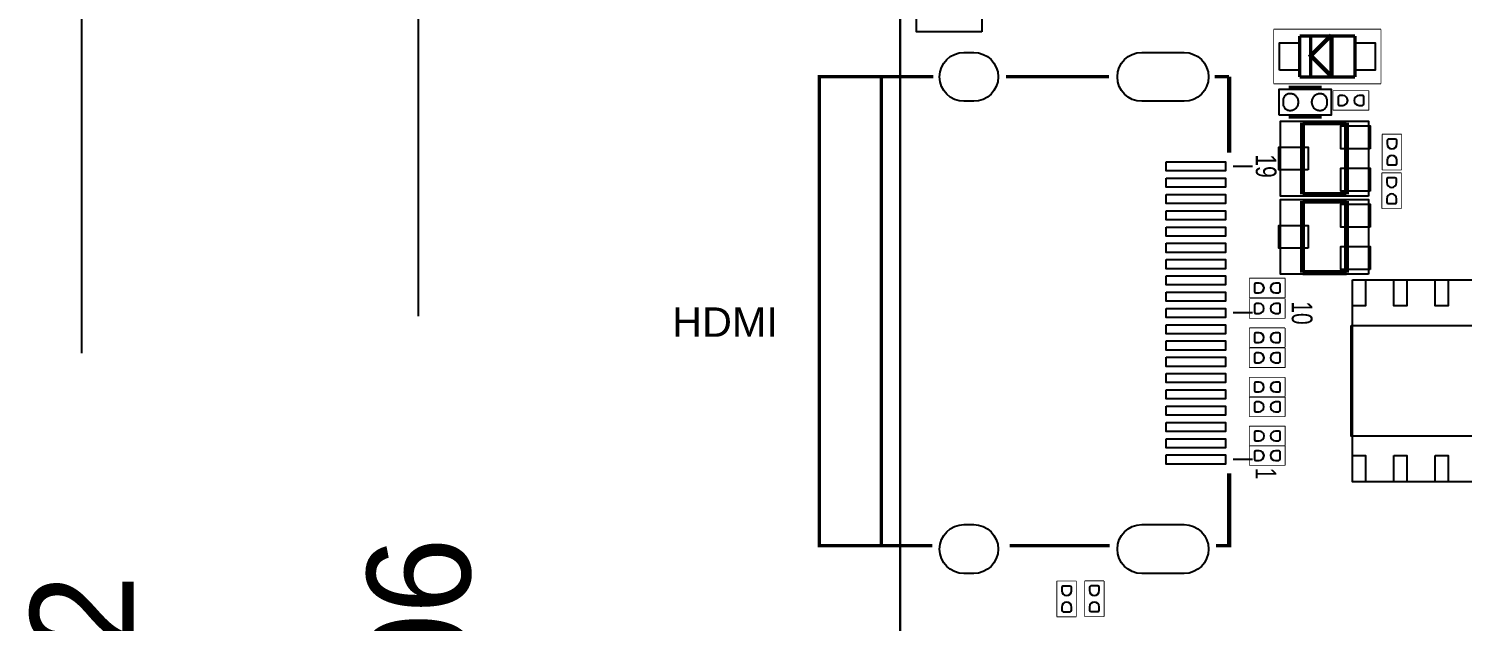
# Model space of a CAD drawing. Extents: x -43 to 159, y -36 to 93.
# Drawn here: x -41.7 to 2.32, y 24.41 to 42.61 of the extents above; entities that cross this region are included whole.
import ezdxf
from ezdxf.enums import TextEntityAlignment as Align

# ---------------------------------------------------------------- set-up
doc = ezdxf.new("R2010")
doc.units = 0
for name, color, linetype in [('BG_DIMENSION', 40, 'CONTINUOUS'), ('BG_OUTLINE', 200, 'CONTINUOUS'), ('PG_ASSEMBLY_TOP', 7, 'CONTINUOUS'), ('PG_SILKSCREEN_TOP', 254, 'CONTINUOUS'), ('PIN_TOP', 92, 'CONTINUOUS')]:
    doc.layers.add(name, color=color, linetype=linetype)

msp = doc.modelspace()

# ---------------------------------------------------------------- linework, layer by layer
at = {"layer": 'BG_DIMENSION'}
for points in [[(-40.066722, 32.643826), (-40.066722, 73.753218)], [(-29.728668, 33.782508), (-29.728668, 68.673218)]]:
    msp.add_lwpolyline(points, dxfattribs=at)
at = {"layer": 'BG_OUTLINE'}
msp.add_lwpolyline([(41.056814, 66.641218, 0.414214), (39.024814, 68.673218), (-4.049776, 68.673218), (-4.049776, 67.422014), (-10.151872, 67.422014), (-10.151872, 68.673218), (-12.911328, 68.673218, 0.414214), (-14.943328, 66.641218), (-14.943328, -18.358866, 0.414214), (-12.911328, -20.390866), (39.024814, -20.390866, 0.414214), (41.056814, -18.358866), (41.056814, 66.641218)], format="xyb", dxfattribs=at)
msp.add_lwpolyline([(41.056814, -18.358866, -0.414214), (39.024814, -20.390866), (-12.911328, -20.390866, -0.414214), (-14.943328, -18.358866), (-14.943328, 66.641218, -0.414214), (-12.911328, 68.673218), (-10.151872, 68.673218), (-10.151872, 67.422014), (-4.049776, 67.422014), (-4.049776, 68.673218), (39.024814, 68.673218, -0.414214), (41.056814, 66.641218)], format="xyb", close=True, dxfattribs=at)
msp.add_lwpolyline([(-14.943328, -18.358866), (-14.943328, 66.641218)], dxfattribs=at)
msp.add_lwpolyline([(-14.943328, -18.358866), (-14.943328, 66.641218)], dxfattribs=at)
msp.add_lwpolyline([(-14.943328, -18.358866), (-14.943328, 66.641218)], dxfattribs=at)
at = {"layer": 'PG_ASSEMBLY_TOP', "const_width": 0.0254}
for points in [[(-3.479546, 42.590212), (-0.179578, 42.590212)], [(-3.479546, 40.913812), (-3.479546, 42.590212)], [(-0.179578, 42.590212), (-0.179578, 40.913812)], [(-0.179578, 40.913812), (-3.479546, 40.913812)], [(-1.65354, 40.102028), (-1.65354, 40.701976)], [(-1.65354, 40.701976), (-0.55372, 40.701976)], [(-0.55372, 40.701976), (-0.55372, 40.102028)], [(-0.55372, 40.102028), (-1.65354, 40.102028)], [(-0.146304, 38.266624), (-0.146304, 39.366444)], [(-0.146304, 39.366444), (0.453644, 39.366444)], [(0.453644, 39.366444), (0.453644, 38.266624)], [(-0.155194, 37.081714), (-0.155194, 38.181534)], [(-0.155194, 38.181534), (0.444754, 38.181534)], [(0.453644, 38.266624), (-0.146304, 38.266624)], [(0.444754, 38.181534), (0.444754, 37.081714)], [(0.444754, 37.081714), (-0.155194, 37.081714)], [(-4.222496, 34.344102), (-4.222496, 34.94405)], [(-4.222496, 34.94405), (-3.122676, 34.94405)], [(-3.122676, 34.94405), (-3.122676, 34.344102)], [(-3.122676, 34.344102), (-4.222496, 34.344102)], [(-4.223766, 33.713928), (-4.223766, 34.313876)], [(-4.223766, 34.313876), (-3.123946, 34.313876)], [(-3.123946, 34.313876), (-3.123946, 33.713928)], [(-3.123946, 33.713928), (-4.223766, 33.713928)], [(-4.226306, 32.818578), (-4.226306, 33.418526)], [(-4.226306, 33.418526), (-3.126486, 33.418526)], [(-3.126486, 33.418526), (-3.126486, 32.818578)], [(-3.126486, 32.818578), (-4.226306, 32.818578)], [(-4.223258, 32.200342), (-4.223258, 32.80029)], [(-4.223258, 32.80029), (-3.123438, 32.80029)], [(-3.123438, 32.80029), (-3.123438, 32.200342)], [(-3.123438, 32.200342), (-4.223258, 32.200342)], [(-4.22402, 31.302452), (-4.22402, 31.9024)], [(-4.22402, 31.9024), (-3.1242, 31.9024)], [(-3.1242, 31.9024), (-3.1242, 31.302452)], [(-4.224782, 30.692852), (-4.224782, 31.2928)], [(-4.224782, 31.2928), (-3.124962, 31.2928)], [(-3.1242, 31.302452), (-4.22402, 31.302452)], [(-3.124962, 31.2928), (-3.124962, 30.692852)], [(-3.124962, 30.692852), (-4.224782, 30.692852)], [(-4.221988, 29.80182), (-4.221988, 30.401768)], [(-4.221988, 30.401768), (-3.122168, 30.401768)], [(-3.122168, 30.401768), (-3.122168, 29.80182)], [(-4.223004, 29.19603), (-4.223004, 29.795978)], [(-4.223004, 29.795978), (-3.123184, 29.795978)], [(-3.122168, 29.80182), (-4.221988, 29.80182)], [(-3.123184, 29.795978), (-3.123184, 29.19603)], [(-3.123184, 29.19603), (-4.223004, 29.19603)], [(-10.135616, 24.547576), (-10.135616, 25.647396)], [(-10.135616, 25.647396), (-9.535668, 25.647396)], [(-9.535668, 25.647396), (-9.535668, 24.547576)], [(-9.28116, 24.551132), (-9.28116, 25.650952)], [(-9.28116, 25.650952), (-8.681212, 25.650952)], [(-8.681212, 25.650952), (-8.681212, 24.551132)], [(-9.535668, 24.547576), (-10.135616, 24.547576)], [(-8.681212, 24.551132), (-9.28116, 24.551132)]]:
    msp.add_lwpolyline(points, dxfattribs=at)
at = {"layer": 'PG_ASSEMBLY_TOP'}
for points in [[(-3.313176, 39.952168), (-3.313176, 40.752268), (-1.712976, 40.752268), (-1.712976, 39.952168)], [(-0.566166, 37.468048), (-3.266186, 37.468048), (-3.266186, 39.768272), (-0.566166, 39.768272)], [(-0.565658, 35.063938), (-3.265678, 35.063938), (-3.265678, 37.364162), (-0.565658, 37.364162)], [(-1.056386, 34.895282), (3.15341, 34.895282), (3.15341, 28.695142), (-1.056386, 28.695142)]]:
    msp.add_lwpolyline(points, close=True, dxfattribs=at)
for points in [[(-4.72567, 38.386258), (-4.125722, 38.386258)], [(-4.72567, 33.88614), (-4.125722, 33.88614)], [(-4.72567, 29.386276), (-4.125722, 29.386276)]]:
    msp.add_lwpolyline(points, dxfattribs=at)
at = {"layer": 'PG_SILKSCREEN_TOP'}
for points, const_width in [([(-2.679446, 42.377106), (-0.979678, 42.377106)], 0.1016), ([(-2.679446, 41.126918), (-2.679446, 42.377106)], 0.1016), ([(-2.337562, 41.777412), (-1.753362, 42.361612), (-1.702562, 42.310812), (-1.702562, 41.193212), (-1.753362, 41.193212), (-2.337562, 41.777412)], 0.127), ([(-2.344674, 42.377106), (-2.344674, 41.126918)], 0.1016), ([(-2.344674, 42.377106), (-2.344674, 41.126918)], 0.0254), ([(-0.979678, 42.377106), (-0.979678, 41.126918)], 0.1016), ([(-15.525496, 26.731722), (-17.42567, 26.731722), (-17.42567, 41.133776), (-15.525496, 41.133776)], 0.100076), ([(-13.957046, 26.731722), (-15.525496, 26.731722), (-15.525496, 41.133776), (-13.930884, 41.133776)], 0.100076), ([(-11.695684, 41.133776), (-8.533638, 41.133776)], 0.100076), ([(-5.284978, 41.133776), (-4.844288, 41.133776)], 0.100076), ([(-4.844288, 41.133776), (-4.844288, 38.802818)], 0.127), ([(-0.979678, 41.126918), (-2.679446, 41.126918)], 0.1016), ([(-3.021076, 40.796718), (-2.005076, 40.796718)], 0.127), ([(-2.005076, 39.907718), (-3.021076, 39.907718)], 0.127), ([(-2.591054, 39.718234), (-2.591054, 37.518086)], 0.153924), ([(-1.241298, 39.718234), (-2.591054, 39.718234)], 0.153924), ([(-1.241298, 37.518086), (-1.241298, 39.718234)], 0.153924), ([(-2.591054, 37.518086), (-1.241298, 37.518086)], 0.153924), ([(-2.590546, 37.314124), (-2.590546, 35.113976)], 0.153924), ([(-1.24079, 37.314124), (-2.590546, 37.314124)], 0.153924), ([(-1.24079, 35.113976), (-1.24079, 37.314124)], 0.153924), ([(-2.590546, 35.113976), (-1.24079, 35.113976)], 0.153924), ([(-8.50773, 26.731722), (-11.583162, 26.731722)], 0.100076)]:
    msp.add_lwpolyline(points, dxfattribs=dict(at, const_width=const_width))
msp.add_lwpolyline([(-4.844288, 28.948126, 0.127, 0.127, 0), (-4.844288, 26.731722, 0.100076, 0.100076, 0), (-5.25018, 26.731722, 0.100076, 0.100076, 0)], format="xyseb", dxfattribs=at)
at = {"layer": 'PIN_TOP'}
for points in [[(-12.439396, 42.509694), (-14.439392, 42.509694), (-14.439392, 43.70959), (-12.439396, 43.70959)], [(-3.294634, 41.336976), (-3.294634, 42.167048), (-2.664714, 42.167048), (-2.664714, 41.336976)], [(-0.99441, 41.336976), (-0.99441, 42.167048), (-0.36449, 42.167048), (-0.36449, 41.336976)], [(-2.995676, 40.098472), (-2.971546, 40.097202), (-2.94767, 40.098472), (-2.923794, 40.10152), (-2.900172, 40.106854), (-2.877312, 40.114474), (-2.855214, 40.123872), (-2.834132, 40.135302), (-2.814066, 40.14851), (-2.79527, 40.16375), (-2.777744, 40.18026), (-2.761996, 40.198548), (-2.748026, 40.218106), (-2.736596, 40.240966), (-2.727452, 40.264842), (-2.720594, 40.28948), (-2.715768, 40.314626), (-2.713482, 40.340026), (-2.713482, 40.365426), (-2.715768, 40.390826), (-2.720594, 40.415972), (-2.727452, 40.44061), (-2.736596, 40.464486), (-2.748026, 40.487346), (-2.761488, 40.507158), (-2.776728, 40.5257), (-2.793746, 40.542718), (-2.812542, 40.557958), (-2.832354, 40.57142), (-2.85369, 40.58285), (-2.875788, 40.592248), (-2.898648, 40.59936), (-2.92227, 40.604186), (-2.946146, 40.606726), (-2.970276, 40.60698), (-2.99212, 40.607234), (-3.01371, 40.604948), (-3.035046, 40.60063), (-3.05562, 40.594026), (-3.075686, 40.585136), (-3.094482, 40.574468), (-3.112008, 40.561768), (-3.128264, 40.54729), (-3.142996, 40.531034), (-3.155696, 40.513508), (-3.166618, 40.494712), (-3.175508, 40.4749), (-3.182366, 40.454072), (-3.186684, 40.432736), (-3.18897, 40.411146), (-3.18897, 40.29456), (-3.186938, 40.273224), (-3.182366, 40.252142), (-3.175762, 40.231568), (-3.167126, 40.21201), (-3.156458, 40.193214), (-3.144012, 40.175688), (-3.129788, 40.159686), (-3.113786, 40.145208), (-3.096514, 40.132508), (-3.077972, 40.121586), (-3.058414, 40.112442), (-3.038094, 40.105584), (-3.017012, 40.101012)], [(-2.030476, 40.605964), (-2.054606, 40.607234), (-2.078482, 40.605964), (-2.102358, 40.602916), (-2.12598, 40.597582), (-2.14884, 40.589962), (-2.170938, 40.580564), (-2.19202, 40.569134), (-2.212086, 40.555926), (-2.230882, 40.540686), (-2.248408, 40.524176), (-2.264156, 40.505888), (-2.278126, 40.48633), (-2.289556, 40.46347), (-2.2987, 40.439594), (-2.305558, 40.414956), (-2.310384, 40.38981), (-2.31267, 40.36441), (-2.31267, 40.33901), (-2.310384, 40.31361), (-2.305558, 40.288464), (-2.2987, 40.263826), (-2.289556, 40.23995), (-2.278126, 40.21709), (-2.264664, 40.197278), (-2.249424, 40.178736), (-2.232406, 40.161718), (-2.21361, 40.146478), (-2.193798, 40.133016), (-2.172462, 40.121586), (-2.150364, 40.112188), (-2.127504, 40.105076), (-2.103882, 40.10025), (-2.080006, 40.09771), (-2.055876, 40.097456), (-2.034032, 40.097202), (-2.012442, 40.099488), (-1.991106, 40.103806), (-1.970532, 40.11041), (-1.950466, 40.1193), (-1.93167, 40.129968), (-1.914144, 40.142668), (-1.897888, 40.157146), (-1.883156, 40.173402), (-1.870456, 40.190928), (-1.859534, 40.209724), (-1.850644, 40.229536), (-1.843786, 40.250364), (-1.839468, 40.2717), (-1.837182, 40.29329), (-1.837182, 40.409876), (-1.839214, 40.431212), (-1.843786, 40.452294), (-1.85039, 40.472868), (-1.859026, 40.492426), (-1.869694, 40.511222), (-1.88214, 40.528748), (-1.896364, 40.54475), (-1.912366, 40.559228), (-1.929638, 40.571928), (-1.94818, 40.58285), (-1.967738, 40.591994), (-1.988058, 40.598852), (-2.00914, 40.603424)], [(-0.516255, 38.918134), (-1.416177, 38.918134), (-1.416177, 39.618158), (-0.516255, 39.618158)], [(-2.416175, 38.268148), (-3.316097, 38.268148), (-3.316097, 38.968172), (-2.416175, 38.968172)], [(-6.780022, 38.515798), (-4.951222, 38.515798), (-4.951222, 38.236398), (-6.780022, 38.236398)], [(-0.516255, 37.618162), (-1.416177, 37.618162), (-1.416177, 38.318186), (-0.516255, 38.318186)], [(-6.780022, 38.015926), (-4.951222, 38.015926), (-4.951222, 37.736526), (-6.780022, 37.736526)], [(-6.780022, 37.516054), (-4.951222, 37.516054), (-4.951222, 37.236654), (-6.780022, 37.236654)], [(-6.780022, 37.015928), (-4.951222, 37.015928), (-4.951222, 36.736528), (-6.780022, 36.736528)], [(-0.515747, 36.514024), (-1.415669, 36.514024), (-1.415669, 37.214048), (-0.515747, 37.214048)], [(-2.415667, 35.864038), (-3.315589, 35.864038), (-3.315589, 36.564062), (-2.415667, 36.564062)], [(-6.780022, 36.515802), (-4.951222, 36.515802), (-4.951222, 36.236402), (-6.780022, 36.236402)], [(-6.780022, 36.01593), (-4.951222, 36.01593), (-4.951222, 35.73653), (-6.780022, 35.73653)], [(-0.515747, 35.214052), (-1.415669, 35.214052), (-1.415669, 35.914076), (-0.515747, 35.914076)], [(-6.780022, 35.516058), (-4.951222, 35.516058), (-4.951222, 35.236658), (-6.780022, 35.236658)], [(-6.780022, 35.015932), (-4.951222, 35.015932), (-4.951222, 34.736532), (-6.780022, 34.736532)], [(-1.056513, 34.895282), (-0.656463, 34.895282), (-0.656463, 34.095182), (-1.056513, 34.095182)], [(0.213487, 34.895282), (0.613537, 34.895282), (0.613537, 34.095182), (0.213487, 34.095182)], [(1.483487, 34.895282), (1.883537, 34.895282), (1.883537, 34.095182), (1.483487, 34.095182)], [(-6.780022, 34.515806), (-4.951222, 34.515806), (-4.951222, 34.236406), (-6.780022, 34.236406)], [(-6.780022, 34.015934), (-4.951222, 34.015934), (-4.951222, 33.736534), (-6.780022, 33.736534)], [(-6.780022, 33.516062), (-4.951222, 33.516062), (-4.951222, 33.236662), (-6.780022, 33.236662)], [(-1.101471, 33.495234), (3.198495, 33.495234), (3.198495, 30.09519), (-1.101471, 30.09519)], [(-6.780022, 33.015936), (-4.951222, 33.015936), (-4.951222, 32.736536), (-6.780022, 32.736536)], [(-6.780022, 32.51581), (-4.951222, 32.51581), (-4.951222, 32.23641), (-6.780022, 32.23641)], [(-6.780022, 32.015938), (-4.951222, 32.015938), (-4.951222, 31.736538), (-6.780022, 31.736538)], [(-6.780022, 31.516066), (-4.951222, 31.516066), (-4.951222, 31.236666), (-6.780022, 31.236666)], [(-6.780022, 31.01594), (-4.951222, 31.01594), (-4.951222, 30.73654), (-6.780022, 30.73654)], [(-6.780022, 30.515814), (-4.951222, 30.515814), (-4.951222, 30.236414), (-6.780022, 30.236414)], [(-6.780022, 30.015942), (-4.951222, 30.015942), (-4.951222, 29.736542), (-6.780022, 29.736542)], [(-6.780022, 29.51607), (-4.951222, 29.51607), (-4.951222, 29.23667), (-6.780022, 29.23667)], [(-1.056513, 29.495242), (-0.656463, 29.495242), (-0.656463, 28.695142), (-1.056513, 28.695142)], [(0.213487, 29.495242), (0.613537, 29.495242), (0.613537, 28.695142), (0.213487, 28.695142)], [(1.483487, 29.495242), (1.883537, 29.495242), (1.883537, 28.695142), (1.483487, 28.695142)]]:
    msp.add_lwpolyline(points, close=True, dxfattribs=at)
for points in [[(-12.685649, 40.376094), (-12.985623, 40.376094, -1), (-12.985623, 41.876218), (-12.685649, 41.876218, -1)], [(-6.22554, 40.376094), (-7.525512, 40.376094, -1), (-7.525512, 41.876218), (-6.22554, 41.876218, -1)], [(-1.35382, 40.552116), (-1.45542, 40.552116, 0.375524), (-1.497838, 40.503602), (-1.497838, 40.287702, 0.365201), (-1.45542, 40.251888), (-1.35382, 40.251888, 0.999502)], [(-0.85344, 40.251888), (-0.75184, 40.251888, 0.375524), (-0.709422, 40.300402), (-0.709422, 40.516302, 0.365201), (-0.75184, 40.552116), (-0.85344, 40.552116, 0.999502)], [(0.303784, 39.066724), (0.303784, 39.168324, 0.375524), (0.25527, 39.210742), (0.03937, 39.210742, 0.365201), (0.003556, 39.168324), (0.003556, 39.066724, 0.999502)], [(0.003556, 38.566344), (0.003556, 38.464744, 0.375524), (0.05207, 38.422326), (0.26797, 38.422326, 0.365201), (0.303784, 38.464744), (0.303784, 38.566344, 0.999502)], [(0.294894, 37.881814), (0.294894, 37.983414, 0.375524), (0.24638, 38.025832), (0.03048, 38.025832, 0.365201), (-0.005334, 37.983414), (-0.005334, 37.881814, 0.999502)], [(-0.005334, 37.381434), (-0.005334, 37.279834, 0.375524), (0.04318, 37.237416), (0.25908, 37.237416, 0.365201), (0.294894, 37.279834), (0.294894, 37.381434, 0.999502)], [(-3.922776, 34.79419), (-4.024376, 34.79419, 0.375524), (-4.066794, 34.745676), (-4.066794, 34.529776, 0.365201), (-4.024376, 34.493962), (-3.922776, 34.493962, 0.999502)], [(-3.422396, 34.493962), (-3.320796, 34.493962, 0.375524), (-3.278378, 34.542476), (-3.278378, 34.758376, 0.365201), (-3.320796, 34.79419), (-3.422396, 34.79419, 0.999502)], [(-3.924046, 34.164016), (-4.025646, 34.164016, 0.375524), (-4.068064, 34.115502), (-4.068064, 33.899602, 0.365201), (-4.025646, 33.863788), (-3.924046, 33.863788, 0.999502)], [(-3.423666, 33.863788), (-3.322066, 33.863788, 0.375524), (-3.279648, 33.912302), (-3.279648, 34.128202, 0.365201), (-3.322066, 34.164016), (-3.423666, 34.164016, 0.999502)], [(-3.926586, 33.268666), (-4.028186, 33.268666, 0.375524), (-4.070604, 33.220152), (-4.070604, 33.004252, 0.365201), (-4.028186, 32.968438), (-3.926586, 32.968438, 0.999502)], [(-3.426206, 32.968438), (-3.324606, 32.968438, 0.375524), (-3.282188, 33.016952), (-3.282188, 33.232852, 0.365201), (-3.324606, 33.268666), (-3.426206, 33.268666, 0.999502)], [(-3.923538, 32.65043), (-4.025138, 32.65043, 0.375524), (-4.067556, 32.601916), (-4.067556, 32.386016, 0.365201), (-4.025138, 32.350202), (-3.923538, 32.350202, 0.999502)], [(-3.423158, 32.350202), (-3.321558, 32.350202, 0.375524), (-3.27914, 32.398716), (-3.27914, 32.614616, 0.365201), (-3.321558, 32.65043), (-3.423158, 32.65043, 0.999502)], [(-3.9243, 31.75254), (-4.0259, 31.75254, 0.375524), (-4.068318, 31.704026), (-4.068318, 31.488126, 0.365201), (-4.0259, 31.452312), (-3.9243, 31.452312, 0.999502)], [(-3.42392, 31.452312), (-3.32232, 31.452312, 0.375524), (-3.279902, 31.500826), (-3.279902, 31.716726, 0.365201), (-3.32232, 31.75254), (-3.42392, 31.75254, 0.999502)], [(-3.925062, 31.14294), (-4.026662, 31.14294, 0.375524), (-4.06908, 31.094426), (-4.06908, 30.878526, 0.365201), (-4.026662, 30.842712), (-3.925062, 30.842712, 0.999502)], [(-3.424682, 30.842712), (-3.323082, 30.842712, 0.375524), (-3.280664, 30.891226), (-3.280664, 31.107126, 0.365201), (-3.323082, 31.14294), (-3.424682, 31.14294, 0.999502)], [(-3.922268, 30.251908), (-4.023868, 30.251908, 0.375524), (-4.066286, 30.203394), (-4.066286, 29.987494, 0.365201), (-4.023868, 29.95168), (-3.922268, 29.95168, 0.999502)], [(-3.421888, 29.95168), (-3.320288, 29.95168, 0.375524), (-3.27787, 30.000194), (-3.27787, 30.216094, 0.365201), (-3.320288, 30.251908), (-3.421888, 30.251908, 0.999502)], [(-3.923284, 29.646118), (-4.024884, 29.646118, 0.375524), (-4.067302, 29.597604), (-4.067302, 29.381704, 0.365201), (-4.024884, 29.34589), (-3.923284, 29.34589, 0.999502)], [(-3.422904, 29.34589), (-3.321304, 29.34589, 0.375524), (-3.278886, 29.394404), (-3.278886, 29.610304, 0.365201), (-3.321304, 29.646118), (-3.422904, 29.646118, 0.999502)], [(-12.685649, 25.87625), (-12.985623, 25.87625, -1), (-12.985623, 27.376374), (-12.685649, 27.376374, -1)], [(-6.22554, 25.87625), (-7.525512, 25.87625, -1), (-7.525512, 27.376374), (-6.22554, 27.376374, -1)], [(-9.685528, 25.347676), (-9.685528, 25.449276, 0.375524), (-9.734042, 25.491694), (-9.949942, 25.491694, 0.365201), (-9.985756, 25.449276), (-9.985756, 25.347676, 0.999502)], [(-8.831072, 25.351232), (-8.831072, 25.452832, 0.375524), (-8.879586, 25.49525), (-9.095486, 25.49525, 0.365201), (-9.1313, 25.452832), (-9.1313, 25.351232, 0.999502)], [(-9.985756, 24.847296), (-9.985756, 24.745696, 0.375524), (-9.937242, 24.703278), (-9.721342, 24.703278, 0.365201), (-9.685528, 24.745696), (-9.685528, 24.847296, 0.999502)], [(-9.1313, 24.850852), (-9.1313, 24.749252, 0.375524), (-9.082786, 24.706834), (-8.866886, 24.706834, 0.365201), (-8.831072, 24.749252), (-8.831072, 24.850852, 0.999502)]]:
    msp.add_lwpolyline(points, format="xyb", close=True, dxfattribs=at)

# ---------------------------------------------------------------- texts
at = {"layer": 'BG_DIMENSION', "width": 0.992}
for s, p in [('89.06', (-28.141168, 16.440658)), ('99.22', (-38.479222, 15.301976))]:
    msp.add_text(s, height=3.175, rotation=90, dxfattribs=at).set_placement(p)
at = {"layer": 'PG_ASSEMBLY_TOP', "width": 0.76}
for s, p in [('19', (-4.025646, 38.386258)), ('10', (-2.922016, 33.876234)), ('1', (-4.034536, 28.949396))]:
    msp.add_text(s, height=0.635, rotation=270, dxfattribs=at).set_placement(p, align=Align.CENTER)
at = {"layer": 'PG_ASSEMBLY_TOP', "width": 1.055885}
msp.add_text('HDMI', height=0.899922, dxfattribs=at).set_placement((-21.946108, 33.146492))

doc.saveas('drawing.dxf')
